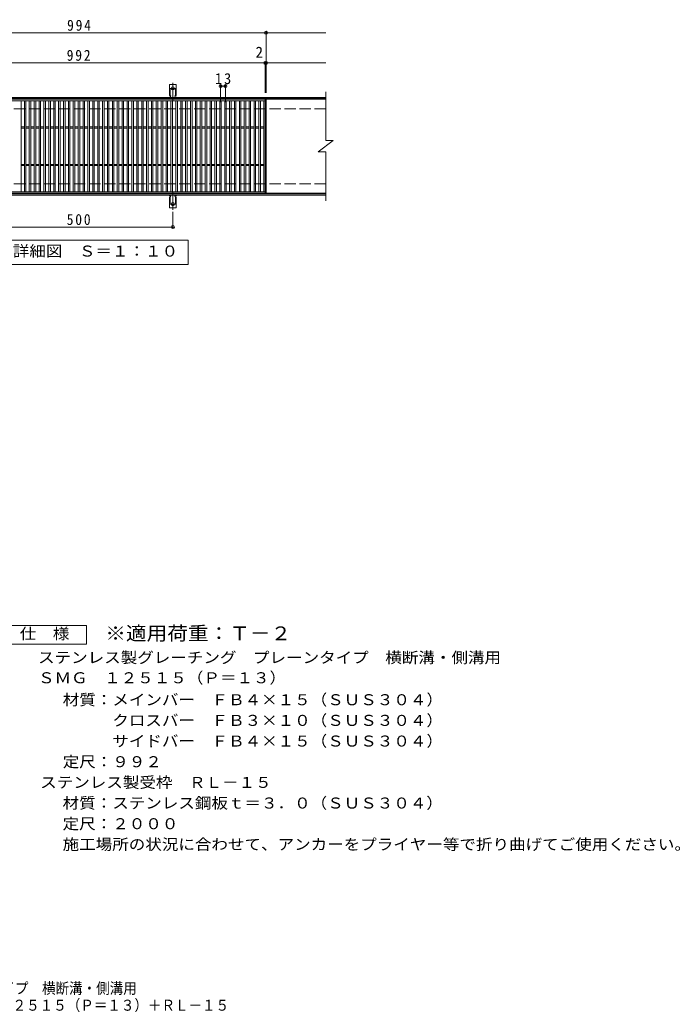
# Model space of a CAD drawing. Units: millimetres, scale not verified, with parts at other scales. Extents: x -1717 to 1603, y -1373 to 1268.
# Drawn here: x -154 to 1603, y -1373 to 1268 of the extents above; entities that cross this region are included whole.
import ezdxf
from ezdxf.enums import TextEntityAlignment as Align

# ---------------------------------------------------------------- set-up
doc = ezdxf.new("R2010")
doc.units = ezdxf.units.MM
doc.header["$LTSCALE"] = 10
doc.header["$PDMODE"] = 32
doc.header["$PDSIZE"] = 8
for name, pattern in [('CHAIN2', [12, 9, -1, 1, -1]), ('DASHED2', [3, 2, -1]), ('DASHED3', [4, 3, -1])]:
    doc.linetypes.add(name, pattern=pattern)
for name, color, linetype, lineweight in [('C-1', 2, 'Continuous', 9), ('C-2', 3, 'Continuous', 9), ('C-4', 7, 'Continuous', 9), ('C-5', 7, 'Continuous', 9), ('C-A', 3, 'Continuous', 9), ('D-5', 7, 'Continuous', 9)]:
    doc.layers.add(name, color=color, linetype=linetype, lineweight=lineweight)
doc.layers.add('F-5_F-5ﾚｲﾔ', color=2, linetype='Continuous')
doc.styles.add('ＭＳ ゴシック', font='')
doc.styles.get('ＭＳ ゴシック').set_extended_font_data('MS Gothic')

msp = doc.modelspace()

# ---------------------------------------------------------------- linework, layer by layer
at = {"layer": 'C-1'}
for p, q in [((660.24, 1061.45), (-644.76, 1061.45)), ((660.24, 1058.45), (-644.76, 1058.45)), ((660.24, 804.45), (-644.76, 804.45)), ((660.24, 801.45), (-644.76, 801.45))]:
    msp.add_line(p, q, dxfattribs=at)
at = {"layer": 'C-1', "linetype": 'DASHED3'}
for p, q in [((660.24, 1031.45), (-644.76, 1031.45)), ((660.24, 831.45), (-644.76, 831.45))]:
    msp.add_line(p, q, dxfattribs=at)
at = {"layer": 'C-2'}
for p, q in [((660.24, 1076.45), (660.24, 946.45)), ((-492.76, 1052.45), (499.24, 1052.45)), ((-150.76, 810.45), (-150.76, 1052.45)), ((-141.76, 810.45), (-141.76, 1052.45)), ((-137.76, 810.45), (-137.76, 1052.45)), ((-128.76, 810.45), (-128.76, 1052.45)), ((-124.76, 810.45), (-124.76, 1052.45)), ((-115.76, 810.45), (-115.76, 1052.45)), ((-111.76, 810.45), (-111.76, 1052.45)), ((-102.76, 810.45), (-102.76, 1052.45)), ((-98.76, 810.45), (-98.76, 1052.45)), ((-89.76, 810.45), (-89.76, 1052.45)), ((-85.76, 810.45), (-85.76, 1052.45)), ((-76.76, 810.45), (-76.76, 1052.45)), ((-72.76, 810.45), (-72.76, 1052.45)), ((-63.76, 810.45), (-63.76, 1052.45)), ((-59.76, 810.45), (-59.76, 1052.45)), ((-50.76, 810.45), (-50.76, 1052.45)), ((-46.76, 810.45), (-46.76, 1052.45)), ((-37.76, 810.45), (-37.76, 1052.45)), ((-33.76, 810.45), (-33.76, 1052.45)), ((-24.76, 810.45), (-24.76, 1052.45)), ((-20.76, 810.45), (-20.76, 1052.45)), ((-11.76, 810.45), (-11.76, 1052.45)), ((-7.76, 810.45), (-7.76, 1052.45)), ((1.24, 810.45), (1.24, 1052.45)), ((5.24, 810.45), (5.24, 1052.45)), ((14.24, 810.45), (14.24, 1052.45)), ((18.24, 810.45), (18.24, 1052.45)), ((27.24, 810.45), (27.24, 1052.45)), ((31.24, 810.45), (31.24, 1052.45)), ((40.24, 810.45), (40.24, 1052.45)), ((44.24, 810.45), (44.24, 1052.45)), ((53.24, 810.45), (53.24, 1052.45)), ((57.24, 810.45), (57.24, 1052.45)), ((66.24, 810.45), (66.24, 1052.45)), ((70.24, 810.45), (70.24, 1052.45)), ((79.24, 810.45), (79.24, 1052.45)), ((83.24, 810.45), (83.24, 1052.45)), ((92.24, 810.45), (92.24, 1052.45)), ((96.24, 810.45), (96.24, 1052.45)), ((105.24, 810.45), (105.24, 1052.45)), ((109.24, 810.45), (109.24, 1052.45)), ((118.24, 810.45), (118.24, 1052.45)), ((122.24, 810.45), (122.24, 1052.45)), ((131.24, 810.45), (131.24, 1052.45)), ((135.24, 810.45), (135.24, 1052.45)), ((144.24, 810.45), (144.24, 1052.45)), ((148.24, 810.45), (148.24, 1052.45)), ((157.24, 810.45), (157.24, 1052.45)), ((161.24, 810.45), (161.24, 1052.45)), ((170.24, 810.45), (170.24, 1052.45)), ((174.24, 810.45), (174.24, 1052.45)), ((183.24, 810.45), (183.24, 1052.45)), ((187.24, 810.45), (187.24, 1052.45)), ((196.24, 810.45), (196.24, 1052.45)), ((200.24, 810.45), (200.24, 1052.45)), ((209.24, 810.45), (209.24, 1052.45)), ((213.24, 810.45), (213.24, 1052.45)), ((222.24, 810.45), (222.24, 1052.45)), ((226.24, 810.45), (226.24, 1052.45)), ((235.24, 810.45), (235.24, 1052.45)), ((239.24, 810.45), (239.24, 1052.45)), ((248.24, 810.45), (248.24, 1052.45)), ((252.24, 810.45), (252.24, 1052.45)), ((261.24, 810.45), (261.24, 1052.45)), ((265.24, 810.45), (265.24, 1052.45)), ((274.24, 810.45), (274.24, 1052.45)), ((278.24, 810.45), (278.24, 1052.45)), ((287.24, 810.45), (287.24, 1052.45)), ((291.24, 810.45), (291.24, 1052.45)), ((300.24, 810.45), (300.24, 1052.45)), ((304.24, 810.45), (304.24, 1052.45)), ((313.24, 810.45), (313.24, 1052.45)), ((317.24, 810.45), (317.24, 1052.45)), ((326.24, 810.45), (326.24, 1052.45)), ((330.24, 810.45), (330.24, 1052.45)), ((339.24, 810.45), (339.24, 1052.45)), ((343.24, 810.45), (343.24, 1052.45)), ((352.24, 810.45), (352.24, 1052.45)), ((356.24, 810.45), (356.24, 1052.45)), ((365.24, 810.45), (365.24, 1052.45)), ((369.24, 810.45), (369.24, 1052.45)), ((378.24, 810.45), (378.24, 1052.45)), ((382.24, 810.45), (382.24, 1052.45)), ((391.24, 810.45), (391.24, 1052.45)), ((395.24, 810.45), (395.24, 1052.45)), ((404.24, 810.45), (404.24, 1052.45)), ((408.24, 810.45), (408.24, 1052.45)), ((417.24, 810.45), (417.24, 1052.45)), ((421.24, 810.45), (421.24, 1052.45)), ((430.24, 810.45), (430.24, 1052.45)), ((434.24, 810.45), (434.24, 1052.45)), ((443.24, 810.45), (443.24, 1052.45)), ((447.24, 810.45), (447.24, 1052.45)), ((456.24, 810.45), (456.24, 1052.45)), ((460.24, 810.45), (460.24, 1052.45)), ((469.24, 810.45), (469.24, 1052.45)), ((473.24, 810.45), (473.24, 1052.45)), ((482.24, 810.45), (482.24, 1052.45)), ((486.24, 810.45), (486.24, 1052.45)), ((495.24, 810.45), (495.24, 1052.45)), ((499.24, 1056.45), (499.24, 806.45)), ((501.24, 1056.45), (501.24, 806.45)), ((660.24, 1056.45), (501.24, 1056.45)), ((-150.76, 982.95), (-141.76, 982.95)), ((-150.76, 979.95), (-141.76, 979.95)), ((-137.76, 982.95), (-128.76, 982.95)), ((-137.76, 979.95), (-128.76, 979.95)), ((-124.76, 982.95), (-115.76, 982.95)), ((-124.76, 979.95), (-115.76, 979.95)), ((-111.76, 982.95), (-102.76, 982.95)), ((-111.76, 979.95), (-102.76, 979.95)), ((-98.76, 982.95), (-89.76, 982.95)), ((-98.76, 979.95), (-89.76, 979.95)), ((-85.76, 982.95), (-76.76, 982.95)), ((-85.76, 979.95), (-76.76, 979.95)), ((-72.76, 982.95), (-63.76, 982.95)), ((-72.76, 979.95), (-63.76, 979.95)), ((-59.76, 982.95), (-50.76, 982.95)), ((-59.76, 979.95), (-50.76, 979.95)), ((-46.76, 982.95), (-37.76, 982.95)), ((-46.76, 979.95), (-37.76, 979.95)), ((-33.76, 982.95), (-24.76, 982.95)), ((-33.76, 979.95), (-24.76, 979.95)), ((-20.76, 982.95), (-11.76, 982.95)), ((-20.76, 979.95), (-11.76, 979.95)), ((-7.76, 982.95), (1.24, 982.95)), ((-7.76, 979.95), (1.24, 979.95)), ((5.24, 982.95), (14.24, 982.95)), ((5.24, 979.95), (14.24, 979.95)), ((18.24, 982.95), (27.24, 982.95)), ((18.24, 979.95), (27.24, 979.95)), ((31.24, 982.95), (40.24, 982.95)), ((31.24, 979.95), (40.24, 979.95)), ((44.24, 982.95), (53.24, 982.95)), ((44.24, 979.95), (53.24, 979.95)), ((57.24, 982.95), (66.24, 982.95)), ((57.24, 979.95), (66.24, 979.95)), ((70.24, 982.95), (79.24, 982.95)), ((70.24, 979.95), (79.24, 979.95)), ((83.24, 982.95), (92.24, 982.95)), ((83.24, 979.95), (92.24, 979.95)), ((96.24, 982.95), (105.24, 982.95)), ((96.24, 979.95), (105.24, 979.95)), ((109.24, 982.95), (118.24, 982.95)), ((109.24, 979.95), (118.24, 979.95)), ((122.24, 982.95), (131.24, 982.95)), ((122.24, 979.95), (131.24, 979.95)), ((135.24, 982.95), (144.24, 982.95)), ((135.24, 979.95), (144.24, 979.95)), ((148.24, 982.95), (157.24, 982.95)), ((148.24, 979.95), (157.24, 979.95)), ((161.24, 982.95), (170.24, 982.95)), ((161.24, 979.95), (170.24, 979.95)), ((174.24, 982.95), (183.24, 982.95)), ((174.24, 979.95), (183.24, 979.95)), ((187.24, 982.95), (196.24, 982.95)), ((187.24, 979.95), (196.24, 979.95)), ((200.24, 982.95), (209.24, 982.95)), ((200.24, 979.95), (209.24, 979.95)), ((213.24, 982.95), (222.24, 982.95)), ((213.24, 979.95), (222.24, 979.95)), ((226.24, 982.95), (235.24, 982.95)), ((226.24, 979.95), (235.24, 979.95)), ((239.24, 982.95), (248.24, 982.95)), ((239.24, 979.95), (248.24, 979.95)), ((252.24, 982.95), (261.24, 982.95)), ((252.24, 979.95), (261.24, 979.95)), ((265.24, 982.95), (274.24, 982.95)), ((265.24, 979.95), (274.24, 979.95)), ((278.24, 982.95), (287.24, 982.95)), ((278.24, 979.95), (287.24, 979.95)), ((291.24, 982.95), (300.24, 982.95)), ((291.24, 979.95), (300.24, 979.95)), ((304.24, 982.95), (313.24, 982.95)), ((304.24, 979.95), (313.24, 979.95)), ((317.24, 982.95), (326.24, 982.95)), ((317.24, 979.95), (326.24, 979.95)), ((330.24, 982.95), (339.24, 982.95)), ((330.24, 979.95), (339.24, 979.95)), ((343.24, 982.95), (352.24, 982.95)), ((343.24, 979.95), (352.24, 979.95)), ((356.24, 982.95), (365.24, 982.95)), ((356.24, 979.95), (365.24, 979.95)), ((369.24, 982.95), (378.24, 982.95)), ((369.24, 979.95), (378.24, 979.95)), ((382.24, 982.95), (391.24, 982.95)), ((382.24, 979.95), (391.24, 979.95)), ((395.24, 982.95), (404.24, 982.95)), ((395.24, 979.95), (404.24, 979.95)), ((408.24, 982.95), (417.24, 982.95)), ((408.24, 979.95), (417.24, 979.95)), ((421.24, 982.95), (430.24, 982.95)), ((421.24, 979.95), (430.24, 979.95)), ((434.24, 982.95), (443.24, 982.95)), ((434.24, 979.95), (443.24, 979.95)), ((447.24, 982.95), (456.24, 982.95)), ((447.24, 979.95), (456.24, 979.95)), ((460.24, 982.95), (469.24, 982.95)), ((460.24, 979.95), (469.24, 979.95)), ((473.24, 982.95), (482.24, 982.95)), ((473.24, 979.95), (482.24, 979.95)), ((486.24, 982.95), (495.24, 982.95)), ((486.24, 979.95), (495.24, 979.95)), ((640.24, 916.45), (680.24, 946.45)), ((660.24, 946.45), (680.24, 946.45)), ((640.24, 916.45), (660.24, 916.45)), ((660.24, 916.45), (660.24, 786.45)), ((-150.76, 882.95), (-141.76, 882.95)), ((-150.76, 879.95), (-141.76, 879.95)), ((-137.76, 882.95), (-128.76, 882.95)), ((-137.76, 879.95), (-128.76, 879.95)), ((-124.76, 882.95), (-115.76, 882.95)), ((-124.76, 879.95), (-115.76, 879.95)), ((-111.76, 882.95), (-102.76, 882.95)), ((-111.76, 879.95), (-102.76, 879.95)), ((-98.76, 882.95), (-89.76, 882.95)), ((-98.76, 879.95), (-89.76, 879.95)), ((-85.76, 882.95), (-76.76, 882.95)), ((-85.76, 879.95), (-76.76, 879.95)), ((-72.76, 882.95), (-63.76, 882.95)), ((-72.76, 879.95), (-63.76, 879.95)), ((-59.76, 882.95), (-50.76, 882.95)), ((-59.76, 879.95), (-50.76, 879.95)), ((-46.76, 882.95), (-37.76, 882.95)), ((-46.76, 879.95), (-37.76, 879.95)), ((-33.76, 882.95), (-24.76, 882.95)), ((-33.76, 879.95), (-24.76, 879.95)), ((-20.76, 882.95), (-11.76, 882.95)), ((-20.76, 879.95), (-11.76, 879.95)), ((-7.76, 882.95), (1.24, 882.95)), ((-7.76, 879.95), (1.24, 879.95)), ((5.24, 882.95), (14.24, 882.95)), ((5.24, 879.95), (14.24, 879.95)), ((18.24, 882.95), (27.24, 882.95)), ((18.24, 879.95), (27.24, 879.95)), ((31.24, 882.95), (40.24, 882.95)), ((31.24, 879.95), (40.24, 879.95)), ((44.24, 882.95), (53.24, 882.95)), ((44.24, 879.95), (53.24, 879.95)), ((57.24, 882.95), (66.24, 882.95)), ((57.24, 879.95), (66.24, 879.95)), ((70.24, 882.95), (79.24, 882.95)), ((70.24, 879.95), (79.24, 879.95)), ((83.24, 882.95), (92.24, 882.95)), ((83.24, 879.95), (92.24, 879.95)), ((96.24, 882.95), (105.24, 882.95)), ((96.24, 879.95), (105.24, 879.95)), ((109.24, 882.95), (118.24, 882.95)), ((109.24, 879.95), (118.24, 879.95)), ((122.24, 882.95), (131.24, 882.95)), ((122.24, 879.95), (131.24, 879.95)), ((135.24, 882.95), (144.24, 882.95)), ((135.24, 879.95), (144.24, 879.95)), ((148.24, 882.95), (157.24, 882.95)), ((148.24, 879.95), (157.24, 879.95)), ((161.24, 882.95), (170.24, 882.95)), ((161.24, 879.95), (170.24, 879.95)), ((174.24, 882.95), (183.24, 882.95)), ((174.24, 879.95), (183.24, 879.95)), ((187.24, 882.95), (196.24, 882.95)), ((187.24, 879.95), (196.24, 879.95)), ((200.24, 882.95), (209.24, 882.95)), ((200.24, 879.95), (209.24, 879.95)), ((213.24, 882.95), (222.24, 882.95)), ((213.24, 879.95), (222.24, 879.95)), ((226.24, 882.95), (235.24, 882.95)), ((226.24, 879.95), (235.24, 879.95)), ((239.24, 882.95), (248.24, 882.95)), ((239.24, 879.95), (248.24, 879.95)), ((252.24, 882.95), (261.24, 882.95)), ((252.24, 879.95), (261.24, 879.95)), ((265.24, 882.95), (274.24, 882.95)), ((265.24, 879.95), (274.24, 879.95)), ((278.24, 882.95), (287.24, 882.95)), ((278.24, 879.95), (287.24, 879.95)), ((291.24, 882.95), (300.24, 882.95)), ((291.24, 879.95), (300.24, 879.95)), ((304.24, 882.95), (313.24, 882.95)), ((304.24, 879.95), (313.24, 879.95)), ((317.24, 882.95), (326.24, 882.95)), ((317.24, 879.95), (326.24, 879.95)), ((330.24, 882.95), (339.24, 882.95)), ((330.24, 879.95), (339.24, 879.95)), ((343.24, 882.95), (352.24, 882.95)), ((343.24, 879.95), (352.24, 879.95)), ((356.24, 882.95), (365.24, 882.95)), ((356.24, 879.95), (365.24, 879.95)), ((369.24, 882.95), (378.24, 882.95)), ((369.24, 879.95), (378.24, 879.95)), ((382.24, 882.95), (391.24, 882.95)), ((382.24, 879.95), (391.24, 879.95)), ((395.24, 882.95), (404.24, 882.95)), ((395.24, 879.95), (404.24, 879.95)), ((408.24, 882.95), (417.24, 882.95)), ((408.24, 879.95), (417.24, 879.95)), ((421.24, 882.95), (430.24, 882.95)), ((421.24, 879.95), (430.24, 879.95)), ((434.24, 882.95), (443.24, 882.95)), ((434.24, 879.95), (443.24, 879.95)), ((447.24, 882.95), (456.24, 882.95)), ((447.24, 879.95), (456.24, 879.95)), ((460.24, 882.95), (469.24, 882.95)), ((460.24, 879.95), (469.24, 879.95)), ((473.24, 882.95), (482.24, 882.95)), ((473.24, 879.95), (482.24, 879.95)), ((486.24, 882.95), (495.24, 882.95)), ((486.24, 879.95), (495.24, 879.95)), ((499.24, 810.45), (-492.76, 810.45)), ((499.24, 806.45), (-492.76, 806.45)), ((660.24, 806.45), (501.24, 806.45))]:
    msp.add_line(p, q, dxfattribs=at)
msp.add_lwpolyline([(-492.76, 806.45), (-492.76, 1056.45), (499.24, 1056.45)], dxfattribs=at)
at = {"layer": 'C-4'}
for p, q in [((-644.76, 1233.45), (660.24, 1233.45)), ((501.24, 1073.45), (501.24, 1236.45)), ((-644.76, 1153.45), (660.24, 1153.45)), ((499.24, 1073.45), (499.24, 1156.45)), ((380.24, 1048.45), (380.24, 1094.45)), ((380.24, 1091.45), (393.24, 1091.45)), ((393.24, 1048.45), (393.24, 1094.45)), ((253.24, 756.73), (253.24, 713.45)), ((-246.76, 716.45), (253.24, 716.45))]:
    msp.add_line(p, q, dxfattribs=at)
for p in [(501.24, 1233.45), (499.24, 1153.45), (501.24, 1153.45), (380.24, 1091.45), (393.24, 1091.45), (253.24, 716.45)]:
    msp.add_point(p, dxfattribs=at)
at = {"layer": 'C-5'}
msp.add_lwpolyline([(-280.76, 616.45), (-280.76, 681.45), (294.24, 681.45), (294.24, 616.45)], close=True, dxfattribs=at)
at = {"layer": 'C-A'}
for p, q in [((244.49, 1066.45), (244.49, 1095.45)), ((261.99, 1095.45), (244.49, 1095.45)), ((261.99, 1066.45), (261.99, 1095.45)), ((244.49, 1066.45), (245.74, 1066.45)), ((245.24, 1062.45), (245.74, 1062.45)), ((261.99, 1066.45), (260.74, 1066.45)), ((260.74, 1062.45), (261.25, 1062.45)), ((244.49, 796.45), (245.74, 796.45)), ((244.49, 796.45), (244.49, 767.45)), ((245.24, 800.45), (245.74, 800.45)), ((260.74, 800.45), (261.25, 800.45)), ((261.99, 796.45), (260.74, 796.45)), ((261.99, 796.45), (261.99, 767.45)), ((261.99, 767.45), (244.49, 767.45))]:
    msp.add_line(p, q, dxfattribs=at)
at = {"layer": 'C-A', "linetype": 'DASHED2'}
for p, q in [((246.49, 1066.3), (246.49, 1095.45)), ((259.99, 1066.3), (259.99, 1095.45)), ((246.49, 796.6), (246.49, 767.45)), ((259.99, 796.6), (259.99, 767.45))]:
    msp.add_line(p, q, dxfattribs=at)
at = {"layer": 'C-A', "color": 7, "linetype": 'CHAIN2'}
for p, q in [((247.46, 1085.45), (259.02, 1085.45)), ((253.24, 1052.98), (253.24, 1100.38)), ((253.24, 809.92), (253.24, 762.52)), ((247.46, 777.45), (259.02, 777.45))]:
    msp.add_line(p, q, dxfattribs=at)
at = {"layer": 'C-A'}
for centre in [(253.24, 1085.45), (253.24, 777.45)]:
    msp.add_circle(centre, 4.25, dxfattribs=at)
for centre, start, end in [((245.24, 1060.45), 90.27596, 150.00047), ((245.74, 1064.45), 270, 90), ((260.74, 1064.45), 90, 269.8667), ((261.24, 1060.45), 29.99927, 89.75836), ((245.24, 802.45), 209.99951, 269.72403), ((245.74, 798.45), 270, 90), ((260.74, 798.45), 90.13329, 270), ((261.24, 802.45), 270.24162, 330.00072)]:
    msp.add_arc(centre, 2, start, end, dxfattribs=at)
at = {"layer": 'D-5'}
msp.add_lwpolyline([(-201.73, -394.28), (-201.73, -344.28), (23.27, -344.28), (23.27, -394.28)], close=True, dxfattribs=at)

# ---------------------------------------------------------------- texts
at = {"layer": 'C-4', "color": 2, "style": 'ＭＳ ゴシック'}
msp.add_text('2', height=29.33, dxfattribs=at).set_placement((473.28, 1158.45), align=Align.BOTTOM_LEFT)
at = {"layer": 'C-4', "color": 2, "char_height": 29.33, "attachment_point": 7, "style": 'ＭＳ ゴシック'}
for s, insert in [('\\T1.27;\\W0.9;994', (-28.26, 1238.45)), ('\\T1.27;\\W0.9;992', (-29.26, 1158.45)), ('\\T1.27;\\W0.95;13', (365.49, 1096.45)), ('\\T1.27;\\W0.9;500', (-29.26, 721.45))]:
    msp.add_mtext(s, dxfattribs=dict(at, insert=insert))
at = {"layer": 'C-5', "color": 2, "style": 'ＭＳ ゴシック', "width": 1.1}
msp.add_text('平面詳細図\u3000Ｓ＝１：１０', height=29.33, dxfattribs=at).set_placement((-260.76, 628.95), align=Align.BOTTOM_LEFT)
at = {"layer": 'D-5', "color": 3, "style": 'ＭＳ ゴシック', "width": 1.1}
msp.add_text('※適用荷重：Ｔ－２', height=36.66, dxfattribs=at).set_placement((73.27, -394.28), align=Align.BOTTOM_LEFT)
at = {"layer": 'D-5', "color": 2, "style": 'ＭＳ ゴシック', "width": 1.1}
for s, p in [('仕\u3000様', (-154.23, -389.28)), ('ステンレス製グレーチング\u3000プレーンタイプ\u3000横断溝・側溝用', (-105.55, -452.87)), ('ＳＭＧ\u3000１２５１５（Ｐ＝１３）', (-105.55, -506.76)), ('材質：メインバー\u3000ＦＢ４×１５（ＳＵＳ３０４）', (-39.92, -565.17)), ('\u3000\u3000\u3000クロスバー\u3000ＦＢ３×１０（ＳＵＳ３０４）', (-39.92, -620.17)), ('\u3000\u3000\u3000サイドバー\u3000ＦＢ４×１５（ＳＵＳ３０４）', (-39.92, -675.17)), ('定尺：９９２', (-39.92, -730.17)), ('ステンレス製受枠\u3000ＲＬ－１５', (-99.87, -785.17)), ('材質：ステンレス鋼板ｔ＝３．０（ＳＵＳ３０４）', (-40.16, -840.17)), ('定尺：２０００', (-40.16, -895.17)), ('施工場所の状況に合わせて、アンカーをプライヤー等で折り曲げてご使用ください。', (-40.16, -950.17))]:
    msp.add_text(s, height=29.33, dxfattribs=at).set_placement(p, align=Align.BOTTOM_LEFT)
at = {"layer": 'F-5_F-5ﾚｲﾔ', "style": 'ＭＳ ゴシック', "width": 0.9}
for s, p in [('ステンレス製グレーチング\u3000プレーンタイプ\u3000横断溝・側溝用', (-851, -1333.11)), ('ＳＭＧ\u3000１２５１５（Ｐ＝１３）＋ＲＬ－１５', (-353.15, -1378.26))]:
    msp.add_text(s, height=29.33, dxfattribs=at).set_placement(p, align=Align.BOTTOM_LEFT)

doc.saveas('drawing.dxf')
